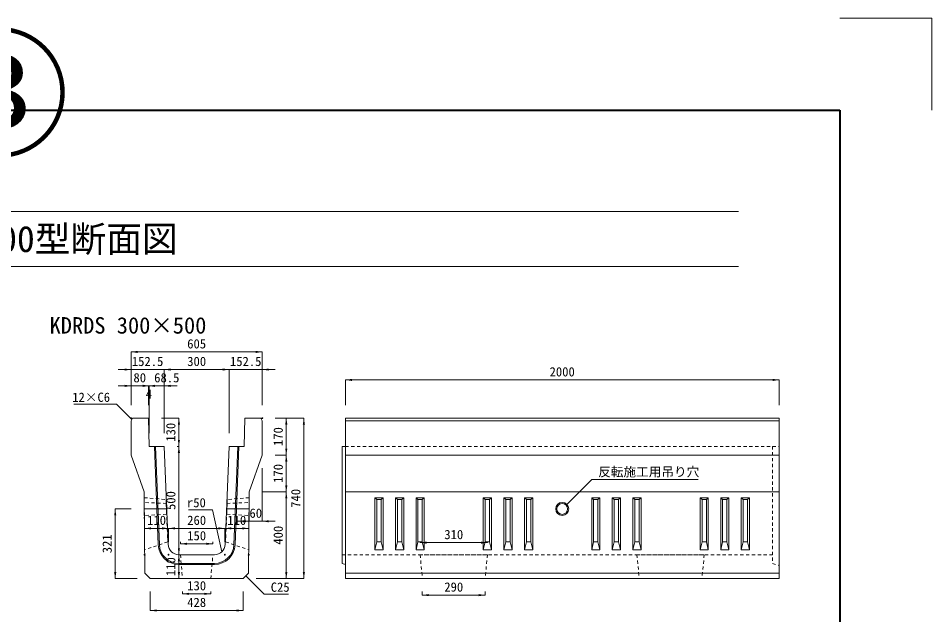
# Model space of a CAD drawing. Units: millimetres at full size; some dimension numbers follow another scale. Extents: x -5540 to 13511, y -4102 to 22994.
# Drawn here: x 9298 to 13511, y 20243 to 22994 of the extents above; entities that cross this region are included whole.
import ezdxf
from ezdxf.enums import TextEntityAlignment as Align

# ---------------------------------------------------------------- set-up
doc = ezdxf.new("R2010")
doc.units = ezdxf.units.MM
doc.header["$LTSCALE"] = 40
doc.linetypes.add('USER1', pattern=[0.675, 0.375, -0.3])
for name, color, linetype, lineweight in [('(0-0)', 4, 'Continuous', 5), ('0_2', 7, 'Continuous', 13), ('Defpoints_3', 7, 'Continuous', 13), ('図枠', 7, 'Continuous', 5), ('寸法線', 7, 'Continuous', 13), ('引出線', 4, 'Continuous', 13), ('本体', 2, 'Continuous', 13), ('補助線', 8, 'Continuous', 13), ('開孔(スリット)', 30, 'Continuous', 9), ('開孔部', 30, 'USER1', 9)]:
    doc.layers.add(name, color=color, linetype=linetype, lineweight=lineweight)
doc.styles.add('ＭＳ ゴシック', font='')
doc.styles.get('ＭＳ ゴシック').set_extended_font_data('MS Gothic')

# ---------------------------------------------------------------- blocks, each defined once
blk = doc.blocks.new('filled_arrow')
at = {"color": 0, "linetype": 'Continuous', "lineweight": -2}
blk.add_solid([(7.5, 1.25), (0, 0), (7.5, -1.25)], dxfattribs=at)

msp = doc.modelspace()

# ---------------------------------------------------------------- linework, layer by layer
at = {"layer": '(0-0)'}
for p, q in [((9944.06, 20565.88), (9925.91, 21019.68)), ((9949.07, 20565.88), (9930.91, 21019.68)), ((10292.83, 20565.88), (10310.98, 21019.68)), ((10297.83, 20565.88), (10315.98, 21019.68)), ((10202.91, 20479.68), (10038.99, 20479.68)), ((10038.99, 20474.68), (10202.91, 20474.68))]:
    msp.add_line(p, q, dxfattribs=at)
for centre, radius, start, end in [((10038.99, 20569.68), 95, 182.29065, 270), ((10038.99, 20569.68), 90, 182.2906, 270), ((10202.91, 20569.68), 90, 270, 357.7094), ((10202.91, 20569.68), 95, 270, 357.70935)]:
    msp.add_arc(centre, radius, start, end, dxfattribs=at)
at = {"layer": 'Defpoints_3'}
for p, q in [((13086.84, 22994.37), (13511.04, 22994.37)), ((13511.04, 22994.37), (13511.04, 22570.17))]:
    msp.add_line(p, q, dxfattribs=at)
at = {"layer": '図枠', "lineweight": 40}
for p, q in [((5451.24, 22570.17), (13086.84, 22570.17)), ((13086.84, 22570.17), (13086.84, 10819.83))]:
    msp.add_line(p, q, dxfattribs=at)
at = {"layer": '図枠', "lineweight": 13}
for p, q in [((5917.86, 22103.55), (12620.22, 22103.55)), ((5917.86, 21849.03), (12620.22, 21849.03))]:
    msp.add_line(p, q, dxfattribs=at)
at = {"layer": '寸法線'}
for p, q in [((9818.45, 21455.19), (10423.45, 21455.19)), ((9818.45, 21209.68), (9818.45, 21455.19)), ((10423.45, 21209.68), (10423.45, 21455.19)), ((9758.45, 21373.93), (10030.95, 21373.93)), ((9818.45, 21209.68), (9818.45, 21373.93)), ((9970.95, 21373.93), (10270.95, 21373.93)), ((9970.95, 21079.68), (9970.95, 21373.93)), ((9970.95, 21079.68), (9970.95, 21373.93)), ((10210.95, 21373.93), (10483.45, 21373.93)), ((10270.95, 21079.68), (10270.95, 21373.93)), ((10270.95, 21079.68), (10270.95, 21373.93)), ((10423.45, 21209.68), (10423.45, 21373.93)), ((10806.7, 21326.09), (12806.7, 21326.09)), ((10806.7, 21209.67), (10806.7, 21326.09)), ((12806.7, 21209.67), (12806.7, 21326.09)), ((9758.45, 21298.71), (9958.45, 21298.71)), ((9818.45, 21209.68), (9818.45, 21298.71)), ((9842.45, 21298.71), (10030.95, 21298.71)), ((9868.45, 21298.71), (9932.45, 21298.71)), ((9898.45, 21209.68), (9898.45, 21298.71)), ((9898.45, 21209.68), (9898.45, 21298.71)), ((9902.45, 21079.68), (9902.45, 21298.71)), ((9902.45, 21079.68), (9902.45, 21298.71)), ((9970.95, 21079.68), (9970.95, 21298.71)), ((9958.45, 21149.68), (10038.99, 21149.68)), ((10038.99, 21019.68), (10038.99, 21149.68)), ((10483.45, 21149.68), (10534.23, 21149.68)), ((10483.45, 21149.68), (10615.28, 21149.68)), ((10534.23, 20979.68), (10534.23, 21149.68)), ((10615.28, 20409.68), (10615.28, 21149.68)), ((10030.95, 21019.68), (10038.99, 21019.68)), ((10030.95, 21019.68), (10038.99, 21019.68)), ((10038.99, 20519.68), (10038.99, 21019.68)), ((10483.45, 20979.68), (10534.23, 20979.68)), ((10483.45, 20979.68), (10534.23, 20979.68)), ((10534.23, 20809.68), (10534.23, 20979.68)), ((10423.45, 20919.68), (10423.45, 20674.01)), ((10423.45, 20809.68), (10534.23, 20809.68)), ((10423.45, 20809.68), (10534.23, 20809.68)), ((10534.23, 20409.68), (10534.23, 20809.68)), ((9745.38, 20409.68), (9745.38, 20730.68)), ((9819.13, 20730.68), (9745.38, 20730.68)), ((10363.45, 20749.68), (10363.45, 20674.01)), ((10303.45, 20674.01), (10483.45, 20674.01)), ((9880.95, 20641.22), (9990.95, 20641.22)), ((9880.95, 20579.7), (9880.95, 20641.22)), ((9990.95, 20579.7), (9990.95, 20641.22)), ((9990.95, 20641.22), (10250.95, 20641.22)), ((9990.95, 20579.7), (9990.95, 20641.22)), ((10250.95, 20579.7), (10250.95, 20641.22)), ((10250.95, 20641.22), (10360.95, 20641.22)), ((10250.95, 20579.7), (10250.95, 20641.22)), ((10360.95, 20579.73), (10360.95, 20641.22)), ((10045.95, 20570.09), (10045.95, 20579.68)), ((10045.95, 20570.09), (10195.95, 20570.09)), ((10195.95, 20570.09), (10195.95, 20579.68)), ((11151.69, 20575.36), (11151.69, 20579.68)), ((11151.69, 20575.36), (11461.69, 20575.36)), ((11461.69, 20575.36), (11461.69, 20579.68)), ((10038.99, 20409.68), (10038.99, 20519.68)), ((10038.99, 20519.68), (10098.99, 20519.68)), ((10038.99, 20519.68), (10098.99, 20519.68)), ((9846.95, 20409.68), (9745.38, 20409.68)), ((10038.99, 20409.68), (10050.35, 20409.68)), ((10394.95, 20409.68), (10534.23, 20409.68)), ((10394.95, 20409.68), (10615.28, 20409.68)), ((9906.95, 20349.68), (9906.95, 20262.45)), ((10055.95, 20349.68), (10055.95, 20339.29)), ((10185.95, 20349.68), (10185.95, 20339.29)), ((10334.95, 20349.68), (10334.95, 20262.45)), ((11161.69, 20349.68), (11161.69, 20333.35)), ((11451.69, 20349.68), (11451.69, 20333.35)), ((10055.95, 20339.29), (10185.95, 20339.29)), ((11161.69, 20333.35), (11451.69, 20333.35)), ((9906.95, 20262.45), (10334.95, 20262.45))]:
    msp.add_line(p, q, dxfattribs=at)
at = {"layer": '引出線'}
for points in [[(9821.45, 21143.68), (9751.52, 21213.6), (9555, 21213.6)], [(11827.91, 20751.89), (11942.85, 20866.83), (12433.82, 20866.83)], [(10237.55, 20533.62), (10193.28, 20727.25), (10084.01, 20727.25)], [(10347.58, 20422.31), (10432.48, 20337.41), (10544.48, 20337.41)]]:
    msp.add_lwpolyline(points, dxfattribs=at)
at = {"layer": '本体'}
for p, q in [((9818.45, 21137.68), (9824.45, 21149.68)), ((9824.45, 21149.68), (9898.45, 21149.68)), ((9898.45, 21149.68), (9902.45, 21019.68)), ((10343.45, 21149.68), (10339.45, 21019.68)), ((10417.45, 21149.68), (10343.45, 21149.68)), ((10423.45, 21137.68), (10417.45, 21149.68)), ((10806.7, 21149.67), (12806.7, 21149.67)), ((10806.7, 21149.67), (10806.7, 20409.68)), ((12806.7, 21149.67), (12806.7, 20409.68)), ((9818.45, 21137.68), (9818.45, 20979.68)), ((10423.45, 21137.68), (10423.45, 20979.68)), ((9902.45, 21019.68), (9970.95, 21019.68)), ((9989.03, 20567.68), (9970.95, 21019.68)), ((10252.87, 20567.68), (10270.95, 21019.68)), ((10339.45, 21019.68), (10270.95, 21019.68)), ((9818.45, 20979.68), (9878.45, 20809.68)), ((10423.45, 20979.68), (10363.45, 20809.68)), ((9881.68, 20434.95), (9878.45, 20809.68)), ((10360.22, 20434.95), (10363.45, 20809.68)), ((10202.91, 20519.68), (10038.99, 20519.68)), ((9906.95, 20409.68), (9881.68, 20434.95)), ((10334.95, 20409.68), (10360.22, 20434.95)), ((9906.95, 20409.68), (10334.95, 20409.68)), ((10806.7, 20409.68), (12806.7, 20409.68))]:
    msp.add_line(p, q, dxfattribs=at)
at = {"layer": '本体', "lineweight": 9}
for p, q in [((10806.7, 21137.68), (12806.7, 21137.68)), ((10791.7, 21019.67), (10806.7, 21019.67)), ((10791.7, 21019.67), (10791.7, 20479.67)), ((10806.7, 20979.68), (12806.7, 20979.68)), ((10806.7, 20809.68), (12806.7, 20809.68)), ((10791.7, 20479.67), (10806.7, 20474.67)), ((10806.7, 20434.95), (12806.7, 20434.95))]:
    msp.add_line(p, q, dxfattribs=at)
at = {"layer": '本体', "linetype": 'USER1', "lineweight": 9}
for p, q in [((10806.7, 21019.67), (12776.7, 21019.67)), ((12776.7, 21019.67), (12806.7, 21019.67)), ((12776.7, 21019.67), (12776.7, 20479.67)), ((9980.97, 20756.55), (9878.87, 20760.68)), ((9980.97, 20756.55), (9981.4, 20706.55)), ((10260.92, 20756.55), (10260.49, 20706.55)), ((10260.92, 20756.55), (10363.02, 20760.68)), ((9981.4, 20706.55), (9879.89, 20700.68)), ((10260.49, 20706.55), (10362.01, 20700.68)), ((10791.7, 20519.68), (12776.7, 20519.68)), ((12776.7, 20479.67), (12806.7, 20469.67))]:
    msp.add_line(p, q, dxfattribs=at)
at = {"layer": '本体', "lineweight": 9}
for radius in [30, 25]:
    msp.add_circle((11806.7, 20730.68), radius, dxfattribs=at)
at = {"layer": '本体'}
for centre, start, end in [((10038.99, 20569.68), 182.29071, 270), ((10202.91, 20569.68), 270, 357.70929)]:
    msp.add_arc(centre, 50, start, end, dxfattribs=at)
at = {"layer": '補助線'}
for p, q in [((9878.87, 20760.68), (9879.39, 20700.68)), ((9981.19, 20731.55), (9879.13, 20730.68)), ((9981.47, 20756.56), (9980.97, 20756.55)), ((10260.42, 20756.56), (10260.92, 20756.55)), ((10260.71, 20731.55), (10362.77, 20730.68)), ((10363.02, 20760.68), (10362.51, 20700.68)), ((9983.47, 20706.57), (9981.4, 20706.55)), ((10258.42, 20706.57), (10260.49, 20706.55))]:
    msp.add_line(p, q, dxfattribs=at)
for centre in [(9818.45, 21149.68), (10423.45, 21149.68), (9880.95, 20519.7), (9990.95, 20519.7), (10250.95, 20519.7), (10360.95, 20519.73)]:
    msp.add_circle(centre, 2, dxfattribs=at)
at = {"layer": '開孔(スリット)'}
for p, q in [((10942.7, 20782.67), (10980.7, 20782.67)), ((10942.7, 20782.67), (10942.7, 20542.67)), ((10942.7, 20782.67), (10951.7, 20774.54)), ((10951.7, 20774.54), (10971.7, 20774.54)), ((10951.7, 20774.54), (10951.7, 20578.6)), ((10971.7, 20774.54), (10980.7, 20782.67)), ((10971.7, 20578.6), (10971.7, 20774.54)), ((10980.7, 20782.67), (10980.7, 20542.67)), ((11037.7, 20782.67), (11075.7, 20782.67)), ((11037.7, 20782.67), (11037.7, 20542.67)), ((11037.7, 20782.67), (11046.7, 20774.54)), ((11046.7, 20774.54), (11066.7, 20774.54)), ((11046.7, 20774.54), (11046.7, 20578.6)), ((11066.7, 20774.54), (11075.7, 20782.67)), ((11066.7, 20578.6), (11066.7, 20774.54)), ((11075.7, 20782.67), (11075.7, 20542.67)), ((11132.7, 20782.67), (11170.7, 20782.67)), ((11132.7, 20782.67), (11132.7, 20542.67)), ((11132.7, 20782.67), (11141.7, 20774.54)), ((11141.7, 20774.54), (11161.7, 20774.54)), ((11141.7, 20774.54), (11141.7, 20578.6)), ((11161.7, 20774.54), (11170.7, 20782.67)), ((11161.7, 20578.6), (11161.7, 20774.54)), ((11170.7, 20782.67), (11170.7, 20542.67)), ((11442.7, 20782.67), (11480.7, 20782.67)), ((11442.7, 20782.67), (11442.7, 20542.67)), ((11442.7, 20782.67), (11451.7, 20774.54)), ((11451.7, 20774.54), (11471.7, 20774.54)), ((11451.7, 20774.54), (11451.7, 20578.6)), ((11471.7, 20774.54), (11480.7, 20782.67)), ((11471.7, 20578.6), (11471.7, 20774.54)), ((11480.7, 20782.67), (11480.7, 20542.67)), ((11537.7, 20782.67), (11575.7, 20782.67)), ((11537.7, 20782.67), (11537.7, 20542.67)), ((11537.7, 20782.67), (11546.7, 20774.54)), ((11546.7, 20774.54), (11566.7, 20774.54)), ((11546.7, 20774.54), (11546.7, 20578.6)), ((11566.7, 20774.54), (11575.7, 20782.67)), ((11566.7, 20578.6), (11566.7, 20774.54)), ((11575.7, 20782.67), (11575.7, 20542.67)), ((11632.7, 20782.67), (11670.7, 20782.67)), ((11632.7, 20782.67), (11632.7, 20542.67)), ((11632.7, 20782.67), (11641.7, 20774.54)), ((11641.7, 20774.54), (11661.7, 20774.54)), ((11641.7, 20774.54), (11641.7, 20578.6)), ((11661.7, 20774.54), (11670.7, 20782.67)), ((11661.7, 20578.6), (11661.7, 20774.54)), ((11670.7, 20782.67), (11670.7, 20542.67)), ((11942.7, 20782.67), (11980.7, 20782.67)), ((11942.7, 20782.67), (11942.7, 20542.67)), ((11942.7, 20782.67), (11951.7, 20774.54)), ((11951.7, 20774.54), (11971.7, 20774.54)), ((11951.7, 20774.54), (11951.7, 20578.6)), ((11971.7, 20774.54), (11980.7, 20782.67)), ((11971.7, 20578.6), (11971.7, 20774.54)), ((11980.7, 20782.67), (11980.7, 20542.67)), ((12037.7, 20782.67), (12075.7, 20782.67)), ((12037.7, 20782.67), (12037.7, 20542.67)), ((12037.7, 20782.67), (12046.7, 20774.54)), ((12046.7, 20774.54), (12066.7, 20774.54)), ((12046.7, 20774.54), (12046.7, 20578.6)), ((12066.7, 20774.54), (12075.7, 20782.67)), ((12066.7, 20578.6), (12066.7, 20774.54)), ((12075.7, 20782.67), (12075.7, 20542.67)), ((12132.7, 20782.67), (12170.7, 20782.67)), ((12132.7, 20782.67), (12132.7, 20542.67)), ((12132.7, 20782.67), (12141.7, 20774.54)), ((12141.7, 20774.54), (12161.7, 20774.54)), ((12141.7, 20774.54), (12141.7, 20578.6)), ((12161.7, 20774.54), (12170.7, 20782.67)), ((12161.7, 20578.6), (12161.7, 20774.54)), ((12170.7, 20782.67), (12170.7, 20542.67)), ((12442.7, 20782.67), (12480.7, 20782.67)), ((12442.7, 20782.67), (12442.7, 20542.67)), ((12442.7, 20782.67), (12451.7, 20774.54)), ((12451.7, 20774.54), (12471.7, 20774.54)), ((12451.7, 20774.54), (12451.7, 20578.6)), ((12471.7, 20774.54), (12480.7, 20782.67)), ((12471.7, 20578.6), (12471.7, 20774.54)), ((12480.7, 20782.67), (12480.7, 20542.67)), ((12537.7, 20782.67), (12575.7, 20782.67)), ((12537.7, 20782.67), (12537.7, 20542.67)), ((12537.7, 20782.67), (12546.7, 20774.54)), ((12546.7, 20774.54), (12566.7, 20774.54)), ((12546.7, 20774.54), (12546.7, 20578.6)), ((12566.7, 20774.54), (12575.7, 20782.67)), ((12566.7, 20578.6), (12566.7, 20774.54)), ((12575.7, 20782.67), (12575.7, 20542.67)), ((12632.7, 20782.67), (12670.7, 20782.67)), ((12632.7, 20782.67), (12632.7, 20542.67)), ((12632.7, 20782.67), (12641.7, 20774.54)), ((12641.7, 20774.54), (12661.7, 20774.54)), ((12641.7, 20774.54), (12641.7, 20578.6)), ((12661.7, 20774.54), (12670.7, 20782.67)), ((12661.7, 20578.6), (12661.7, 20774.54)), ((12670.7, 20782.67), (12670.7, 20542.67)), ((10951.7, 20578.6), (10942.7, 20542.67)), ((10971.7, 20578.6), (10951.7, 20578.6)), ((10971.7, 20578.6), (10980.7, 20542.67)), ((11046.7, 20578.6), (11037.7, 20542.67)), ((11066.7, 20578.6), (11046.7, 20578.6)), ((11066.7, 20578.6), (11075.7, 20542.67)), ((11141.7, 20578.6), (11132.7, 20542.67)), ((11161.7, 20578.6), (11141.7, 20578.6)), ((11161.7, 20578.6), (11170.7, 20542.67)), ((11451.7, 20578.6), (11442.7, 20542.67)), ((11471.7, 20578.6), (11451.7, 20578.6)), ((11471.7, 20578.6), (11480.7, 20542.67)), ((11546.7, 20578.6), (11537.7, 20542.67)), ((11566.7, 20578.6), (11546.7, 20578.6)), ((11566.7, 20578.6), (11575.7, 20542.67)), ((11641.7, 20578.6), (11632.7, 20542.67)), ((11661.7, 20578.6), (11641.7, 20578.6)), ((11661.7, 20578.6), (11670.7, 20542.67)), ((11951.7, 20578.6), (11942.7, 20542.67)), ((11971.7, 20578.6), (11951.7, 20578.6)), ((11971.7, 20578.6), (11980.7, 20542.67)), ((12046.7, 20578.6), (12037.7, 20542.67)), ((12066.7, 20578.6), (12046.7, 20578.6)), ((12066.7, 20578.6), (12075.7, 20542.67)), ((12141.7, 20578.6), (12132.7, 20542.67)), ((12161.7, 20578.6), (12141.7, 20578.6)), ((12161.7, 20578.6), (12170.7, 20542.67)), ((12451.7, 20578.6), (12442.7, 20542.67)), ((12471.7, 20578.6), (12451.7, 20578.6)), ((12471.7, 20578.6), (12480.7, 20542.67)), ((12546.7, 20578.6), (12537.7, 20542.67)), ((12566.7, 20578.6), (12546.7, 20578.6)), ((12566.7, 20578.6), (12575.7, 20542.67)), ((12641.7, 20578.6), (12632.7, 20542.67)), ((12661.7, 20578.6), (12641.7, 20578.6)), ((12661.7, 20578.6), (12670.7, 20542.67)), ((10980.7, 20542.67), (10942.7, 20542.67)), ((11075.7, 20542.67), (11037.7, 20542.67)), ((11170.7, 20542.67), (11132.7, 20542.67)), ((11480.7, 20542.67), (11442.7, 20542.67)), ((11575.7, 20542.67), (11537.7, 20542.67)), ((11670.7, 20542.67), (11632.7, 20542.67)), ((11980.7, 20542.67), (11942.7, 20542.67)), ((12075.7, 20542.67), (12037.7, 20542.67)), ((12170.7, 20542.67), (12132.7, 20542.67)), ((12480.7, 20542.67), (12442.7, 20542.67)), ((12575.7, 20542.67), (12537.7, 20542.67)), ((12670.7, 20542.67), (12632.7, 20542.67))]:
    msp.add_line(p, q, dxfattribs=at)
at = {"layer": '開孔(スリット)', "linetype": 'USER1'}
for points in [[(9987.54, 20578.6), (9880.75, 20542.68), (9878.68, 20782.67), (9979.55, 20774.54)], [(10254.35, 20578.6), (10361.15, 20542.68), (10363.21, 20782.67), (10262.34, 20774.54)]]:
    msp.add_lwpolyline(points, close=True, dxfattribs=at)
at = {"layer": '開孔部'}
for p, q in [((11461.69, 20519.68), (11451.69, 20409.68)), ((12461.69, 20519.68), (12451.69, 20409.68))]:
    msp.add_line(p, q, dxfattribs=at)
msp.add_lwpolyline([(10195.95, 20519.68), (10045.95, 20519.68), (10055.95, 20409.68), (10185.95, 20409.68)], close=True, dxfattribs=at)
for points in [[(11461.69, 20519.68), (11151.69, 20519.68), (11161.69, 20409.68), (11451.7, 20409.68)], [(12461.69, 20519.68), (12151.69, 20519.68), (12161.69, 20409.68), (12451.7, 20409.68)]]:
    msp.add_lwpolyline(points, dxfattribs=at)

# ---------------------------------------------------------------- block references
at = {"layer": '寸法線', "xscale": 4, "yscale": 4}
for p in [(9818.45, 21455.19), (9970.95, 21373.93), (9970.95, 21373.93), (10423.45, 21373.93), (10806.7, 21326.09), (9898.45, 21298.71), (9970.95, 21298.71), (9880.95, 20641.22), (9990.95, 20641.22), (10250.95, 20641.22), (10423.45, 20674.01), (10045.95, 20570.09), (11151.69, 20575.36), (10055.95, 20339.29), (11161.69, 20333.35), (9906.95, 20262.45)]:
    msp.add_blockref('filled_arrow', p, dxfattribs=at)
for p, rotation in [((10423.45, 21455.19), 180), ((9818.45, 21373.93), 180), ((10270.95, 21373.93), 180), ((10270.95, 21373.93), 180), ((12806.7, 21326.09), 180), ((9818.45, 21298.71), 180), ((9902.45, 21298.71), 180), ((10038.99, 21149.68), 270), ((10534.23, 21149.68), 270), ((10615.28, 21149.68), 270), ((10038.99, 21019.68), 90), ((10038.99, 21019.68), 270), ((10534.23, 20979.68), 90), ((10534.23, 20979.68), 270), ((10534.23, 20809.68), 90), ((10534.23, 20809.68), 270), ((9745.38, 20730.68), 270), ((9990.95, 20641.22), 180), ((10250.95, 20641.22), 180), ((10360.95, 20641.22), 180), ((10363.45, 20674.01), 180), ((10195.95, 20570.09), 180), ((11461.69, 20575.36), 180), ((10038.99, 20519.68), 90), ((10038.99, 20519.68), 270), ((9745.38, 20409.68), 90), ((10038.99, 20409.68), 90), ((10534.23, 20409.68), 90), ((10615.28, 20409.68), 90), ((10185.95, 20339.29), 180), ((11451.69, 20333.35), 180), ((10334.95, 20262.45), 180)]:
    msp.add_blockref('filled_arrow', p, dxfattribs=dict(at, rotation=rotation))
at = {"layer": '引出線', "xscale": 0.133, "yscale": 0.133}
for p, rotation in [((9821.45, 21143.68), 135), ((11827.91, 20751.89), 45), ((10237.55, 20533.62), 102.9), ((10347.58, 20422.31), 315)]:
    msp.add_blockref('filled_arrow', p, dxfattribs=dict(at, rotation=rotation))

# ---------------------------------------------------------------- texts
at = {"layer": '0_2', "style": 'ＭＳ ゴシック'}
msp.add_text('KDRDS 300×500', height=75.95, dxfattribs=at).set_placement((9442.43, 21516.87), align=Align.BOTTOM_LEFT)
at = {"layer": '図枠', "style": 'ＭＳ ゴシック'}
msp.add_text('\u3000深溝Ｕスリット浸透側溝[KDSDS,KDRDS]  300型断面図', height=120.8, dxfattribs=at).set_placement((5917.86, 21976.29), align=Align.MIDDLE_LEFT)
at = {"layer": '寸法線', "style": 'ＭＳ ゴシック'}
for s, p in [('605', (10120.95, 21492.69)), ('152.5', (9894.7, 21411.43)), ('300', (10120.95, 21411.43)), ('152.5', (10347.2, 21411.43)), ('2000', (11806.7, 21363.59)), ('80', (9858.45, 21336.21)), ('68.5', (9983.22, 21336.21)), ('4', (9900.45, 21261.21)), ('60', (10393.45, 20711.51)), ('110', (9935.95, 20678.72)), ('260', (10120.95, 20678.72)), ('110', (10305.95, 20678.72)), ('150', (10120.95, 20607.59)), ('310', (11306.69, 20612.86)), ('130', (10120.95, 20376.79)), ('290', (11306.69, 20370.85)), ('428', (10120.95, 20299.95))]:
    msp.add_text(s, height=42.72, dxfattribs=at).set_placement(p, align=Align.MIDDLE_CENTER)
for s, p in [('130', (10001.49, 21084.68)), ('170', (10496.73, 21064.68)), ('170', (10496.73, 20894.68)), ('740', (10577.78, 20779.68)), ('500', (10001.49, 20769.68)), ('400', (10496.73, 20609.68)), ('321', (9707.88, 20570.18)), ('110', (10001.49, 20464.68))]:
    msp.add_text(s, height=42.72, rotation=90, dxfattribs=at).set_placement(p, align=Align.MIDDLE_CENTER)
at = {"layer": '引出線', "style": 'ＭＳ ゴシック'}
for s, p in [('12×C6', (9721.52, 21267.6)), ('r50', (10163.28, 20781.25))]:
    msp.add_text(s, height=42.72, dxfattribs=at).set_placement(p, align=Align.TOP_RIGHT)
for s, p in [('反転施工用吊り穴', (11972.85, 20923.57)), ('C25', (10462.48, 20391.41))]:
    msp.add_text(s, height=42.72, dxfattribs=at).set_placement(p, align=Align.TOP_LEFT)
at = {"layer": '補助線', "color": 1, "style": 'ＭＳ ゴシック'}
msp.add_text('③', height=474.7, dxfattribs=at).set_placement((8887.24, 22263.93), align=Align.BOTTOM_LEFT)

doc.saveas('drawing.dxf')
